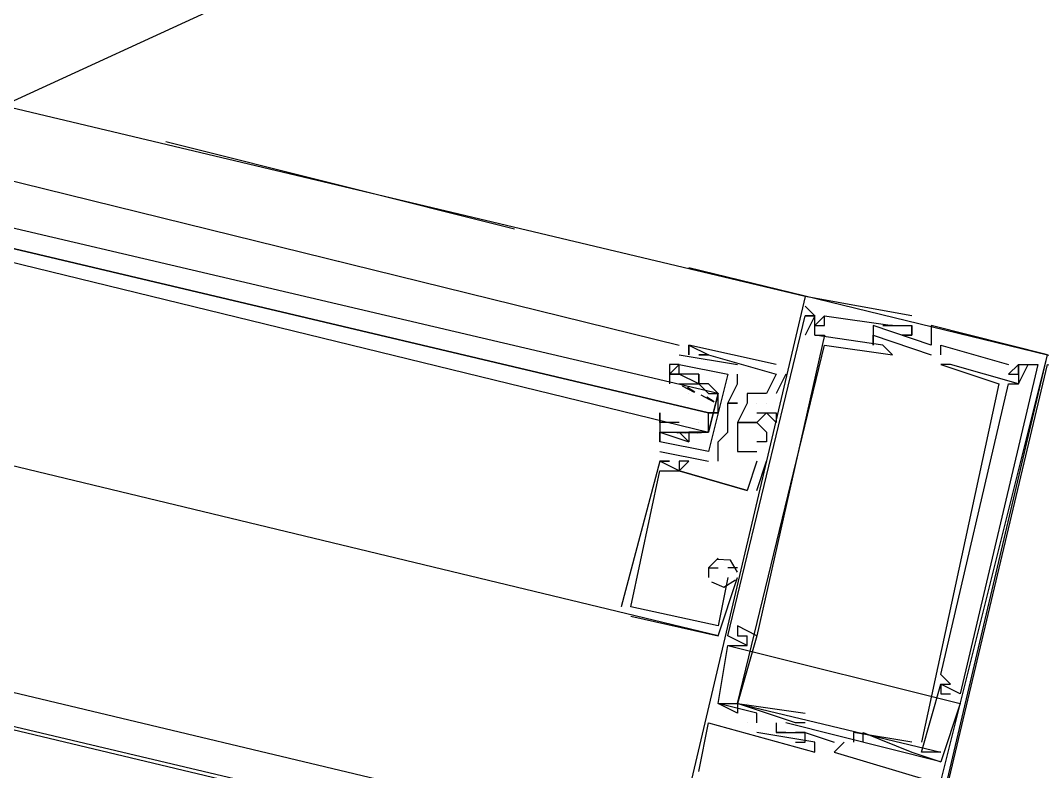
# Model space of a CAD drawing. Header units: feet. Extents: x -84 to 198, y -22 to 181.
# Drawn here: x 85.133 to 86.54, y 14.938 to 15.971 of the extents above; entities that cross this region are included whole.
import ezdxf

# ---------------------------------------------------------------- set-up
doc = ezdxf.new("R2010")
doc.units = ezdxf.units.FT
doc.layers.add('A-LINEA', color=7, linetype='CONTINUOUS')

msp = doc.modelspace()

# ---------------------------------------------------------------- linework, layer by layer
at = {"layer": 'A-LINEA'}
for p, q in [((67.2173, 7.6394), (121.8893, 32.7413)), ((72.7333, 17.9244), (86.3467, 14.7111)), ((86.2133, 15.5911), (77.6267, 17.6311)), ((86.0267, 14.8311), (77.4533, 16.8711)), ((84.4133, 15.9244), (86.04, 15.5244)), ((85.3333, 15.8044), (85.8133, 15.6844)), ((86.0533, 15.6311), (86.5467, 15.5111)), ((86.2133, 15.5911), (86.2133, 15.5911)), ((86.2133, 15.5911), (86.2133, 15.5911)), ((86.2133, 15.5911), (86.2133, 15.5911)), ((86.2133, 15.5778), (86.2267, 15.5644)), ((86.2133, 15.5778), (86.2133, 15.5778)), ((86.2133, 15.5778), (86.2267, 15.5644)), ((86.2133, 15.5778), (86.2133, 15.5778)), ((86.2133, 15.5778), (86.2267, 15.5644)), ((86.2133, 15.5778), (86.2133, 15.5778)), ((86.2133, 15.5644), (86.2133, 15.5644)), ((86.2133, 15.5644), (86.2133, 15.5644)), ((86.2133, 15.5644), (86.2133, 15.5644)), ((86.2133, 15.5644), (86.2133, 15.5644)), ((86.2133, 15.5644), (86.2133, 15.5644)), ((86.2133, 15.5644), (86.2133, 15.5644)), ((86.2267, 15.5644), (86.2267, 15.5644)), ((86.2267, 15.5644), (86.2267, 15.5644)), ((86.2267, 15.5644), (86.2267, 15.5644)), ((86.2267, 15.5644), (86.2267, 15.5644)), ((86.2267, 15.5644), (86.2267, 15.5644)), ((86.2267, 15.5644), (86.2267, 15.5644)), ((86.2267, 15.5644), (86.2267, 15.5644)), ((86.2267, 15.5644), (86.2267, 15.5644)), ((86.2267, 15.5644), (86.2267, 15.5644)), ((86.24, 15.5644), (86.24, 15.5644)), ((86.24, 15.5644), (86.24, 15.5644)), ((86.24, 15.5644), (86.24, 15.5644)), ((86.24, 15.5644), (86.24, 15.5644)), ((86.24, 15.5644), (86.24, 15.5644)), ((86.24, 15.5644), (86.24, 15.5644)), ((86.36, 15.5644), (86.36, 15.5644)), ((86.36, 15.5644), (86.36, 15.5644)), ((86.36, 15.5644), (86.36, 15.5644)), ((86.2267, 15.5511), (86.2267, 15.5511)), ((86.2267, 15.5511), (86.2267, 15.5511)), ((86.2267, 15.5511), (86.2267, 15.5511)), ((86.24, 15.5511), (86.24, 15.5511)), ((86.24, 15.5511), (86.24, 15.5511)), ((86.24, 15.5511), (86.24, 15.5511)), ((86.3067, 15.5511), (86.3067, 15.5511)), ((86.3067, 15.5511), (86.3067, 15.5511)), ((86.3067, 15.5511), (86.3067, 15.5511)), ((86.32, 15.5511), (86.32, 15.5511)), ((86.32, 15.5511), (86.32, 15.5511)), ((86.32, 15.5511), (86.32, 15.5511)), ((86.3333, 15.5511), (86.3333, 15.5511)), ((86.3333, 15.5511), (86.3333, 15.5511)), ((86.3333, 15.5511), (86.3333, 15.5511)), ((86.3333, 15.5511), (86.3333, 15.5511)), ((86.3333, 15.5511), (86.3333, 15.5511)), ((86.3333, 15.5511), (86.3333, 15.5511)), ((86.36, 15.5511), (86.36, 15.5511)), ((86.36, 15.5511), (86.36, 15.5511)), ((86.36, 15.5511), (86.36, 15.5511)), ((86.36, 15.5511), (86.36, 15.5511)), ((86.36, 15.5511), (86.36, 15.5511)), ((86.36, 15.5511), (86.36, 15.5511)), ((86.3867, 15.5511), (86.3867, 15.5511)), ((86.3867, 15.5511), (86.3867, 15.5511)), ((86.3867, 15.5511), (86.3867, 15.5511)), ((86.2133, 15.5378), (86.2133, 15.5378)), ((86.2133, 15.5378), (86.2133, 15.5378)), ((86.2133, 15.5378), (86.2133, 15.5378)), ((86.2267, 15.5378), (86.2267, 15.5378)), ((86.2267, 15.5378), (86.2267, 15.5378)), ((86.2267, 15.5378), (86.2267, 15.5378)), ((86.2267, 15.5378), (86.2267, 15.5378)), ((86.2267, 15.5378), (86.2267, 15.5378)), ((86.2267, 15.5378), (86.2267, 15.5378)), ((86.24, 15.5378), (86.24, 15.5378)), ((86.24, 15.5378), (86.24, 15.5378)), ((86.24, 15.5378), (86.24, 15.5378)), ((86.3067, 15.5378), (86.3867, 15.5111)), ((86.3067, 15.5378), (86.3067, 15.5378)), ((86.3067, 15.5378), (86.3867, 15.5111)), ((86.3067, 15.5378), (86.3067, 15.5378)), ((86.3067, 15.5378), (86.3867, 15.5111)), ((86.3067, 15.5378), (86.3067, 15.5378)), ((86.3467, 15.5378), (86.3467, 15.5378)), ((86.3467, 15.5378), (86.3467, 15.5378)), ((86.3467, 15.5378), (86.3467, 15.5378)), ((86.36, 15.5378), (86.36, 15.5378)), ((86.36, 15.5378), (86.36, 15.5378)), ((86.36, 15.5378), (86.36, 15.5378)), ((86.36, 15.5378), (86.36, 15.5378)), ((86.36, 15.5378), (86.36, 15.5378)), ((86.36, 15.5378), (86.36, 15.5378)), ((86.0533, 15.5244), (86.0533, 15.5244)), ((86.0533, 15.5244), (86.0533, 15.5244)), ((86.0533, 15.5244), (86.0533, 15.5244)), ((86.0533, 15.5244), (86.0533, 15.5244)), ((86.0533, 15.5244), (86.0533, 15.5244)), ((86.0533, 15.5244), (86.0533, 15.5244)), ((86.24, 15.5244), (86.24, 15.5244)), ((86.24, 15.5244), (86.24, 15.5244)), ((86.24, 15.5244), (86.24, 15.5244)), ((86.3067, 15.5244), (86.3067, 15.5244)), ((86.3067, 15.5244), (86.3067, 15.5244)), ((86.3067, 15.5244), (86.3067, 15.5244)), ((86.3067, 15.5244), (86.3067, 15.5244)), ((86.3067, 15.5244), (86.3067, 15.5244)), ((86.3067, 15.5244), (86.3067, 15.5244)), ((86.32, 15.5244), (86.32, 15.5244)), ((86.32, 15.5244), (86.32, 15.5244)), ((86.32, 15.5244), (86.32, 15.5244)), ((86.3867, 15.5244), (86.3867, 15.5244)), ((86.3867, 15.5244), (86.3867, 15.5244)), ((86.3867, 15.5244), (86.3867, 15.5244)), ((86.4, 15.5244), (86.4, 15.5244)), ((86.4, 15.5244), (86.4, 15.5244)), ((86.4, 15.5244), (86.4, 15.5244)), ((86.04, 15.5111), (86.12, 15.4978)), ((86.04, 15.5111), (86.04, 15.5111)), ((86.04, 15.5111), (86.12, 15.4978)), ((86.04, 15.5111), (86.04, 15.5111)), ((86.0533, 15.5111), (86.0533, 15.5111)), ((86.0533, 15.5111), (86.0533, 15.5111)), ((86.0533, 15.5111), (86.0533, 15.5111)), ((86.0667, 15.5111), (86.0667, 15.5111)), ((86.0667, 15.5111), (86.0667, 15.5111)), ((86.0667, 15.5111), (86.0667, 15.5111)), ((86.08, 15.5111), (86.08, 15.5111)), ((86.08, 15.5111), (86.08, 15.5111)), ((86.08, 15.5111), (86.08, 15.5111)), ((86.08, 15.5111), (86.08, 15.5111)), ((86.08, 15.5111), (86.08, 15.5111)), ((86.08, 15.5111), (86.08, 15.5111)), ((86.3333, 15.5111), (86.3333, 15.5111)), ((86.3333, 15.5111), (86.3333, 15.5111)), ((86.3333, 15.5111), (86.3333, 15.5111)), ((86.3867, 15.5111), (86.3867, 15.5111)), ((86.3867, 15.5111), (86.3867, 15.5111)), ((86.3867, 15.5111), (86.3867, 15.5111)), ((86.4, 15.5111), (86.4, 15.5111)), ((86.4, 15.5111), (86.4, 15.5111)), ((86.4, 15.5111), (86.4, 15.5111)), ((86.04, 15.4978), (86.04, 15.4978)), ((86.04, 15.4978), (86.04, 15.4978)), ((86.04, 15.4978), (86.04, 15.4978)), ((86.04, 15.4978), (86.04, 15.4978)), ((86.12, 15.4978), (86.12, 15.4978)), ((86.12, 15.4978), (86.12, 15.4978)), ((86.1733, 15.4978), (86.1733, 15.4978)), ((86.1733, 15.4978), (86.1733, 15.4978)), ((86.1733, 15.4978), (86.1733, 15.4978)), ((86.4, 15.4978), (86.4, 15.4978)), ((86.4, 15.4978), (86.4, 15.4978)), ((86.4, 15.4978), (86.4, 15.4978)), ((86.4133, 15.4978), (86.4133, 15.4978)), ((86.4133, 15.4978), (86.4133, 15.4978)), ((86.4133, 15.4978), (86.4133, 15.4978)), ((86.4933, 15.4978), (86.4933, 15.4978)), ((86.4933, 15.4978), (86.4933, 15.4978)), ((86.4933, 15.4978), (86.4933, 15.4978)), ((86.5067, 15.4978), (86.5067, 15.4978)), ((86.5067, 15.4978), (86.5067, 15.4978)), ((86.5067, 15.4978), (86.5067, 15.4978)), ((86.5067, 15.4978), (86.5067, 15.4978)), ((86.5067, 15.4978), (86.5067, 15.4978)), ((86.5067, 15.4978), (86.5067, 15.4978)), ((86.5067, 15.4978), (86.5067, 15.4978)), ((86.5067, 15.4978), (86.5067, 15.4978)), ((86.5067, 15.4978), (86.5067, 15.4978)), ((86.52, 15.4978), (86.52, 15.4978)), ((86.52, 15.4978), (86.52, 15.4978)), ((86.52, 15.4978), (86.52, 15.4978)), ((86.5333, 15.4978), (86.5333, 15.4978)), ((86.5333, 15.4978), (86.5333, 15.4978)), ((86.5333, 15.4978), (86.5333, 15.4978)), ((86.0267, 15.4844), (86.0267, 15.4844)), ((86.0267, 15.4844), (86.0267, 15.4844)), ((86.04, 15.4844), (86.04, 15.4844)), ((86.04, 15.4844), (86.04, 15.4844)), ((86.04, 15.4844), (86.04, 15.4844)), ((86.04, 15.4844), (86.04, 15.4844)), ((86.0667, 15.4844), (86.0667, 15.4844)), ((86.0667, 15.4844), (86.0667, 15.4844)), ((86.0667, 15.4844), (86.0667, 15.4844)), ((86.0667, 15.4844), (86.0667, 15.4844)), ((86.12, 15.4844), (86.12, 15.4844)), ((86.12, 15.4844), (86.12, 15.4844)), ((86.1733, 15.4844), (86.1733, 15.4844)), ((86.1733, 15.4844), (86.1733, 15.4844)), ((86.1733, 15.4844), (86.1733, 15.4844)), ((86.1733, 15.4844), (86.1733, 15.4844)), ((86.1733, 15.4844), (86.1733, 15.4844)), ((86.1733, 15.4844), (86.1733, 15.4844)), ((86.1867, 15.4844), (86.1867, 15.4844)), ((86.1867, 15.4844), (86.1867, 15.4844)), ((86.1867, 15.4844), (86.1867, 15.4844)), ((86.4933, 15.4844), (86.4933, 15.4844)), ((86.4933, 15.4844), (86.4933, 15.4844)), ((86.4933, 15.4844), (86.4933, 15.4844)), ((86.5067, 15.4844), (86.5067, 15.4844)), ((86.5067, 15.4844), (86.5067, 15.4844)), ((86.5067, 15.4844), (86.5067, 15.4844)), ((86.04, 15.4711), (86.04, 15.4711)), ((86.04, 15.4711), (86.04, 15.4711)), ((86.04, 15.4711), (86.0533, 15.4711)), ((86.04, 15.4711), (86.04, 15.4711)), ((86.0441, 15.4681), (86.0603, 15.4596)), ((86.0511, 15.4663), (86.0612, 15.46)), ((86.0533, 15.4711), (86.0533, 15.4711)), ((86.0533, 15.4711), (86.0533, 15.4711)), ((86.0667, 15.4711), (86.0667, 15.4711)), ((86.0667, 15.4711), (86.0667, 15.4711)), ((86.0667, 15.4711), (86.0667, 15.4711)), ((86.0667, 15.4711), (86.0667, 15.4711)), ((86.08, 15.4711), (86.08, 15.4711)), ((86.08, 15.4711), (86.08, 15.4711)), ((86.08, 15.4711), (86.08, 15.4711)), ((86.08, 15.4711), (86.08, 15.4711)), ((86.12, 15.4711), (86.12, 15.4711)), ((86.12, 15.4711), (86.12, 15.4711)), ((86.48, 15.4711), (86.48, 15.4711)), ((86.48, 15.4711), (86.48, 15.4711)), ((86.48, 15.4711), (86.48, 15.4711)), ((86.4933, 15.4711), (86.4933, 15.4711)), ((86.4933, 15.4711), (86.4933, 15.4711)), ((86.4933, 15.4711), (86.4933, 15.4711)), ((86.5067, 15.4711), (86.5067, 15.4711)), ((86.5067, 15.4711), (86.5067, 15.4711)), ((86.5067, 15.4711), (86.5067, 15.4711)), ((86.5067, 15.4711), (86.5067, 15.4711)), ((86.5067, 15.4711), (86.5067, 15.4711)), ((86.5067, 15.4711), (86.5067, 15.4711)), ((86.0533, 15.4578), (86.0533, 15.4578)), ((86.0695, 15.4558), (86.0874, 15.4462)), ((86.0778, 15.453), (86.0879, 15.4467)), ((86.08, 15.4578), (86.08, 15.4578)), ((86.1333, 15.4578), (86.1333, 15.4578)), ((86.1333, 15.4578), (86.1333, 15.4578)), ((86.1333, 15.4578), (86.1333, 15.4578)), ((86.16, 15.4578), (86.16, 15.4578)), ((86.16, 15.4578), (86.16, 15.4578)), ((86.16, 15.4578), (86.16, 15.4578)), ((86.1733, 15.4578), (86.1733, 15.4578)), ((86.1733, 15.4578), (86.1733, 15.4578)), ((86.1733, 15.4578), (86.1733, 15.4578)), ((86.1067, 15.4444), (86.1067, 15.4444)), ((86.1067, 15.4444), (86.1067, 15.4444)), ((86.1067, 15.4444), (86.1067, 15.4444)), ((86.1067, 15.4444), (86.1067, 15.4444)), ((86.12, 15.4444), (86.12, 15.4444)), ((86.12, 15.4444), (86.12, 15.4444)), ((86.1333, 15.4444), (86.1333, 15.4444)), ((86.1333, 15.4444), (86.1333, 15.4444)), ((86.1333, 15.4444), (86.1333, 15.4444)), ((86.1467, 15.4444), (86.1467, 15.4444)), ((86.1467, 15.4444), (86.1467, 15.4444)), ((86.1467, 15.4444), (86.1467, 15.4444)), ((86.16, 15.4444), (86.16, 15.4444)), ((86.16, 15.4444), (86.16, 15.4444)), ((86.16, 15.4444), (86.16, 15.4444)), ((86.16, 15.4444), (86.16, 15.4444)), ((86.16, 15.4444), (86.16, 15.4444)), ((86.16, 15.4444), (86.16, 15.4444)), ((86.0933, 15.4311), (86.08, 15.4311)), ((86.1467, 15.4311), (86.1467, 15.4311)), ((86.1467, 15.4311), (86.1467, 15.4311)), ((86.1467, 15.4311), (86.1467, 15.4311)), ((86.16, 15.4311), (86.16, 15.4311)), ((86.16, 15.4311), (86.16, 15.4311)), ((86.16, 15.4311), (86.16, 15.4311)), ((86.1733, 15.4311), (86.1733, 15.4311)), ((86.1733, 15.4311), (86.1733, 15.4311)), ((86.1733, 15.4311), (86.1733, 15.4311)), ((86.0267, 15.4178), (86.0267, 15.4178)), ((86.04, 15.4178), (86.0267, 15.4178)), ((86.0267, 15.4178), (86.0267, 15.4178)), ((86.04, 15.4178), (86.04, 15.4178)), ((86.0667, 15.4178), (86.0667, 15.4178)), ((86.1067, 15.4178), (86.1067, 15.4178)), ((86.1067, 15.4178), (86.1067, 15.4178)), ((86.12, 15.4178), (86.12, 15.4178)), ((86.12, 15.4178), (86.12, 15.4178)), ((86.12, 15.4178), (86.12, 15.4178)), ((86.12, 15.4178), (86.12, 15.4178)), ((86.12, 15.4178), (86.12, 15.4178)), ((86.12, 15.4178), (86.12, 15.4178)), ((86.1333, 15.4178), (86.1333, 15.4178)), ((86.1333, 15.4178), (86.1333, 15.4178)), ((86.1333, 15.4178), (86.1333, 15.4178)), ((86.1467, 15.4178), (86.1467, 15.4178)), ((86.1467, 15.4178), (86.1467, 15.4178)), ((86.1467, 15.4178), (86.1467, 15.4178)), ((86.1733, 15.4178), (86.1733, 15.4178)), ((86.1733, 15.4178), (86.1733, 15.4178)), ((86.1733, 15.4178), (86.1733, 15.4178)), ((86.0133, 15.4044), (86.0133, 15.3911)), ((86.0133, 15.4044), (86.0133, 15.4044)), ((86.0133, 15.4044), (86.0133, 15.4044)), ((86.0133, 15.4044), (86.0133, 15.3911)), ((86.0133, 15.4044), (86.0133, 15.4044)), ((86.0133, 15.4044), (86.0133, 15.4044)), ((86.0551, 15.4037), (86.0368, 15.4034)), ((86.0498, 15.4043), (86.0379, 15.4033)), ((86.04, 15.4044), (86.04, 15.4044)), ((86.04, 15.4044), (86.04, 15.4044)), ((86.069, 15.4036), (86.0486, 15.403)), ((86.0533, 15.4044), (86.0533, 15.4044)), ((86.0533, 15.4044), (86.0533, 15.4044)), ((86.0765, 15.4043), (86.0646, 15.4033)), ((86.1067, 15.4044), (86.1067, 15.4044)), ((86.1067, 15.4044), (86.1067, 15.4044)), ((86.16, 15.4044), (86.16, 15.4044)), ((86.16, 15.4044), (86.16, 15.4044)), ((86.16, 15.4044), (86.16, 15.4044)), ((86.0133, 15.3911), (86.0133, 15.3911)), ((86.0133, 15.3911), (86.0133, 15.3911)), ((86.0133, 15.3911), (86.0133, 15.3911)), ((86.0133, 15.3911), (86.0133, 15.3911)), ((86.0133, 15.3778), (86.08, 15.3644)), ((86.0133, 15.3778), (86.0133, 15.3778)), ((86.0133, 15.3778), (86.08, 15.3644)), ((86.0133, 15.3778), (86.0133, 15.3778)), ((86.0533, 15.3911), (86.0533, 15.3911)), ((86.0533, 15.3911), (86.0533, 15.3911)), ((86.0533, 15.3911), (86.0533, 15.3911)), ((86.0533, 15.3911), (86.0533, 15.3911)), ((86.08, 15.3778), (86.08, 15.3778)), ((86.08, 15.3778), (86.08, 15.3778)), ((86.0933, 15.3911), (86.0933, 15.3911)), ((86.0933, 15.3911), (86.0933, 15.3911)), ((86.12, 15.3911), (86.12, 15.3911)), ((86.12, 15.3911), (86.12, 15.3911)), ((86.12, 15.3911), (86.12, 15.3911)), ((86.12, 15.3778), (86.12, 15.3778)), ((86.12, 15.3778), (86.12, 15.3778)), ((86.12, 15.3778), (86.12, 15.3778)), ((86.1333, 15.3778), (86.1467, 15.3778)), ((86.1333, 15.3778), (86.1333, 15.3778)), ((86.1333, 15.3778), (86.1467, 15.3778)), ((86.1333, 15.3778), (86.1333, 15.3778)), ((86.1333, 15.3778), (86.1467, 15.3778)), ((86.1333, 15.3778), (86.1333, 15.3778)), ((86.1467, 15.3911), (86.1467, 15.3911)), ((86.1467, 15.3911), (86.1467, 15.3911)), ((86.1467, 15.3911), (86.1467, 15.3911)), ((86.1467, 15.3778), (86.1467, 15.3778)), ((86.1467, 15.3778), (86.1467, 15.3778)), ((86.1467, 15.3778), (86.1467, 15.3778)), ((86.1467, 15.3778), (86.1467, 15.3778)), ((86.1467, 15.3778), (86.1467, 15.3778)), ((86.1467, 15.3778), (86.1467, 15.3778)), ((86.16, 15.3911), (86.16, 15.3911)), ((86.16, 15.3911), (86.16, 15.3911)), ((86.16, 15.3911), (86.16, 15.3911)), ((86.0133, 15.3644), (86.0133, 15.3644)), ((86.0133, 15.3644), (86.0133, 15.3644)), ((86.0133, 15.3644), (86.0133, 15.3644)), ((86.0133, 15.3644), (86.0133, 15.3644)), ((86.0133, 15.3644), (86.0133, 15.3644)), ((86.0133, 15.3644), (86.0133, 15.3644)), ((86.0267, 15.3644), (86.0267, 15.3644)), ((86.0267, 15.3644), (86.0267, 15.3644)), ((86.0267, 15.3644), (86.0267, 15.3644)), ((86.04, 15.3644), (86.04, 15.3644)), ((86.04, 15.3644), (86.04, 15.3644)), ((86.04, 15.3644), (86.04, 15.3644)), ((86.0533, 15.3644), (86.0533, 15.3644)), ((86.0533, 15.3644), (86.0533, 15.3644)), ((86.0533, 15.3644), (86.0533, 15.3644)), ((86.08, 15.3644), (86.08, 15.3644)), ((86.08, 15.3644), (86.08, 15.3644)), ((86.0933, 15.3644), (86.0933, 15.3644)), ((86.0933, 15.3644), (86.0933, 15.3644)), ((86.1467, 15.3244), (86.16, 15.3644)), ((86.1467, 15.3644), (86.1467, 15.3644)), ((86.1467, 15.3644), (86.1467, 15.3644)), ((86.1467, 15.3244), (86.16, 15.3644)), ((86.1467, 15.3644), (86.1467, 15.3644)), ((86.1467, 15.3644), (86.1467, 15.3644)), ((86.1467, 15.3244), (86.16, 15.3644)), ((86.1467, 15.3644), (86.1467, 15.3644)), ((86.1467, 15.3644), (86.1467, 15.3644)), ((86.16, 15.3644), (86.16, 15.3644)), ((86.16, 15.3644), (86.16, 15.3644)), ((86.16, 15.3644), (86.16, 15.3644)), ((86.0133, 15.3511), (86.0133, 15.3511)), ((86.0133, 15.3511), (86.0133, 15.3511)), ((86.0133, 15.3511), (86.0133, 15.3511)), ((86.04, 15.3511), (86.04, 15.3511)), ((86.04, 15.3511), (86.04, 15.3511)), ((86.04, 15.3511), (86.04, 15.3511)), ((86.04, 15.3511), (86.04, 15.3511)), ((86.04, 15.3511), (86.04, 15.3511)), ((86.04, 15.3511), (86.04, 15.3511)), ((86.04, 15.3511), (86.04, 15.3511)), ((86.04, 15.3511), (86.04, 15.3511)), ((86.04, 15.3511), (86.04, 15.3511)), ((86.1333, 15.3244), (86.1333, 15.3244)), ((86.1333, 15.3244), (86.1333, 15.3244)), ((86.1333, 15.3244), (86.1333, 15.3244)), ((86.1333, 15.3244), (86.1333, 15.3244)), ((86.1333, 15.3244), (86.1333, 15.3244)), ((86.1333, 15.3244), (86.1333, 15.3244)), ((86.1467, 15.3244), (86.1467, 15.3244)), ((86.1467, 15.3244), (86.1467, 15.3244)), ((86.1467, 15.3244), (86.1467, 15.3244)), ((86.0933, 15.2311), (86.0933, 15.2311)), ((86.0933, 15.2311), (86.0933, 15.2311)), ((86.0933, 15.2311), (86.0933, 15.2311)), ((86.08, 15.2178), (86.08, 15.2044)), ((86.08, 15.2178), (86.08, 15.2178)), ((86.08, 15.2178), (86.08, 15.2178)), ((86.08, 15.2178), (86.08, 15.2044)), ((86.08, 15.2178), (86.08, 15.2178)), ((86.08, 15.2178), (86.08, 15.2178)), ((86.08, 15.2178), (86.08, 15.2044)), ((86.08, 15.2178), (86.08, 15.2178)), ((86.08, 15.2178), (86.08, 15.2178)), ((86.0933, 15.2178), (86.0933, 15.2178)), ((86.0933, 15.2178), (86.0933, 15.2178)), ((86.0933, 15.2178), (86.0933, 15.2178)), ((86.12, 15.2178), (86.1067, 15.2178)), ((86.1067, 15.2178), (86.1067, 15.2178)), ((86.12, 15.2178), (86.1067, 15.2178)), ((86.1067, 15.2178), (86.1067, 15.2178)), ((86.12, 15.2178), (86.1067, 15.2178)), ((86.1067, 15.2178), (86.1067, 15.2178)), ((86.12, 15.2178), (86.12, 15.2178)), ((86.12, 15.2178), (86.12, 15.2178)), ((86.12, 15.2178), (86.12, 15.2178)), ((86.08, 15.2044), (86.08, 15.2044)), ((86.08, 15.2044), (86.08, 15.2044)), ((86.08, 15.2044), (86.08, 15.2044)), ((86.0933, 15.1244), (86.12, 15.2044)), ((86.0933, 15.1244), (86.12, 15.2044)), ((86.0933, 15.1244), (86.12, 15.2044)), ((86.1067, 15.2044), (86.1067, 15.2044)), ((86.1067, 15.2044), (86.1067, 15.2044)), ((86.1067, 15.2044), (86.1067, 15.2044)), ((86.1067, 15.2044), (86.1067, 15.2044)), ((86.1067, 15.2044), (86.1067, 15.2044)), ((86.1067, 15.2044), (86.1067, 15.2044)), ((86.12, 15.2044), (86.12, 15.2044)), ((86.12, 15.2044), (86.12, 15.2044)), ((86.12, 15.2044), (86.12, 15.2044)), ((85.96, 15.1644), (85.96, 15.1644)), ((85.96, 15.1644), (85.96, 15.1644)), ((85.96, 15.1644), (85.96, 15.1644)), ((85.9733, 15.1644), (85.9733, 15.1644)), ((85.9733, 15.1644), (85.9733, 15.1644)), ((85.9733, 15.1644), (85.9733, 15.1644)), ((85.9733, 15.1644), (85.9733, 15.1644)), ((85.9733, 15.1644), (85.9733, 15.1644)), ((85.9733, 15.1644), (85.9733, 15.1644)), ((85.9733, 15.1511), (86.0933, 15.1244)), ((85.9733, 15.1511), (85.9733, 15.1511)), ((85.9733, 15.1511), (86.0933, 15.1244)), ((85.9733, 15.1511), (85.9733, 15.1511)), ((85.9733, 15.1511), (86.0933, 15.1244)), ((85.9733, 15.1511), (85.9733, 15.1511)), ((86.0933, 15.1378), (86.0933, 15.1378)), ((86.0933, 15.1378), (86.0933, 15.1378)), ((86.0933, 15.1378), (86.0933, 15.1378)), ((86.0933, 15.1378), (86.0933, 15.1378)), ((86.0933, 15.1378), (86.0933, 15.1378)), ((86.0933, 15.1378), (86.0933, 15.1378)), ((86.0933, 15.1244), (86.0933, 15.1244)), ((86.0933, 15.1244), (86.0933, 15.1244)), ((86.0933, 15.1244), (86.0933, 15.1244)), ((86.1067, 15.1244), (86.1067, 15.1244)), ((86.1067, 15.1244), (86.1067, 15.1244)), ((86.1067, 15.1244), (86.1067, 15.1244)), ((86.12, 15.1378), (86.12, 15.1378)), ((86.12, 15.1378), (86.12, 15.1378)), ((86.12, 15.1378), (86.12, 15.1378)), ((86.1467, 15.1244), (86.12, 15.0311)), ((86.12, 15.1244), (86.12, 15.1244)), ((86.1467, 15.1244), (86.12, 15.0311)), ((86.12, 15.1244), (86.12, 15.1244)), ((86.1467, 15.1244), (86.12, 15.0311)), ((86.12, 15.1244), (86.12, 15.1244)), ((86.1333, 15.1244), (86.1333, 15.1244)), ((86.1333, 15.1244), (86.1333, 15.1244)), ((86.1333, 15.1244), (86.1333, 15.1244)), ((86.1333, 15.1244), (86.1333, 15.1244)), ((86.1333, 15.1244), (86.1333, 15.1244)), ((86.1333, 15.1244), (86.1333, 15.1244)), ((86.1467, 15.1244), (86.1467, 15.1244)), ((86.1467, 15.1244), (86.1467, 15.1244)), ((86.1467, 15.1244), (86.1467, 15.1244)), ((86.1467, 15.1244), (86.1467, 15.1244)), ((86.1467, 15.1244), (86.1467, 15.1244)), ((86.1467, 15.1244), (86.1467, 15.1244)), ((86.1067, 15.1111), (86.4267, 15.0311)), ((86.1067, 15.1111), (86.1067, 15.1111)), ((86.1067, 15.1111), (86.4267, 15.0311)), ((86.1067, 15.1111), (86.1067, 15.1111)), ((86.1067, 15.1111), (86.4267, 15.0311)), ((86.1067, 15.1111), (86.1067, 15.1111)), ((86.1333, 15.1111), (86.1333, 15.1111)), ((86.1333, 15.1111), (86.1333, 15.1111)), ((86.1333, 15.1111), (86.1333, 15.1111)), ((86.1333, 15.1111), (86.1333, 15.1111)), ((86.1333, 15.1111), (86.1333, 15.1111)), ((86.1333, 15.1111), (86.1333, 15.1111)), ((86.4, 15.0711), (86.4, 15.0711)), ((86.4, 15.0711), (86.4, 15.0711)), ((86.4, 15.0711), (86.4, 15.0711)), ((86.4, 15.0578), (86.4, 15.0578)), ((86.4, 15.0578), (86.4, 15.0578)), ((86.4, 15.0578), (86.4, 15.0578)), ((86.4, 15.0578), (86.4, 15.0578)), ((86.4, 15.0578), (86.4, 15.0578)), ((86.4, 15.0578), (86.4, 15.0578)), ((86.4, 15.0578), (86.4, 15.0578)), ((86.4, 15.0578), (86.4, 15.0578)), ((86.4, 15.0578), (86.4, 15.0578)), ((86.4133, 15.0578), (86.4133, 15.0578)), ((86.4133, 15.0578), (86.4133, 15.0578)), ((86.4133, 15.0578), (86.4133, 15.0578)), ((86.4133, 15.0578), (86.4133, 15.0578)), ((86.4133, 15.0578), (86.4133, 15.0578)), ((86.4133, 15.0578), (86.4133, 15.0578)), ((86.4, 15.0444), (86.4, 15.0444)), ((86.4, 15.0444), (86.4, 15.0444)), ((86.4, 15.0444), (86.4, 15.0444)), ((86.4133, 15.0444), (86.4133, 15.0444)), ((86.4133, 15.0444), (86.4133, 15.0444)), ((86.4133, 15.0444), (86.4133, 15.0444)), ((86.4267, 15.0444), (86.4267, 15.0444)), ((86.4267, 15.0444), (86.4267, 15.0444)), ((86.4267, 15.0444), (86.4267, 15.0444)), ((86.0933, 15.0311), (86.0933, 15.0311)), ((86.0933, 15.0311), (86.0933, 15.0311)), ((86.0933, 15.0311), (86.0933, 15.0311)), ((86.0933, 15.0311), (86.0933, 15.0311)), ((86.0933, 15.0311), (86.0933, 15.0311)), ((86.0933, 15.0311), (86.0933, 15.0311)), ((86.0933, 15.0311), (86.0933, 15.0311)), ((86.0933, 15.0311), (86.0933, 15.0311)), ((86.0933, 15.0311), (86.0933, 15.0311)), ((86.12, 15.0311), (86.2133, 15.0178)), ((86.12, 15.0311), (86.12, 15.0311)), ((86.12, 15.0311), (86.12, 15.0311)), ((86.12, 15.0311), (86.12, 15.0311)), ((86.12, 15.0311), (86.2133, 15.0178)), ((86.12, 15.0311), (86.12, 15.0311)), ((86.12, 15.0311), (86.12, 15.0311)), ((86.12, 15.0311), (86.12, 15.0311)), ((86.12, 15.0311), (86.2133, 15.0178)), ((86.12, 15.0311), (86.12, 15.0311)), ((86.12, 15.0311), (86.12, 15.0311)), ((86.12, 15.0311), (86.12, 15.0311)), ((86.1333, 15.0311), (86.1333, 15.0311)), ((86.1333, 15.0311), (86.1333, 15.0311)), ((86.1333, 15.0311), (86.1333, 15.0311)), ((86.4133, 15.0311), (86.4133, 15.0311)), ((86.4133, 15.0311), (86.4133, 15.0311)), ((86.4133, 15.0311), (86.4133, 15.0311)), ((86.4267, 15.0311), (86.4267, 15.0311)), ((86.4267, 15.0311), (86.4267, 15.0311)), ((86.4267, 15.0311), (86.4267, 15.0311)), ((86.12, 15.0178), (86.12, 15.0178)), ((86.12, 15.0178), (86.12, 15.0178)), ((86.12, 15.0178), (86.12, 15.0178)), ((86.1467, 15.0178), (86.1467, 15.0178)), ((86.1467, 15.0178), (86.1467, 15.0178)), ((86.1467, 15.0178), (86.1467, 15.0178)), ((86.2133, 15.0178), (86.2133, 15.0178)), ((86.2133, 15.0178), (86.2133, 15.0178)), ((86.2133, 15.0178), (86.2133, 15.0178)), ((86.08, 15.0044), (86.08, 15.0044)), ((86.08, 15.0044), (86.08, 15.0044)), ((86.08, 15.0044), (86.08, 15.0044)), ((86.1333, 15.0044), (86.1333, 15.0044)), ((86.1333, 15.0044), (86.1333, 15.0044)), ((86.1333, 15.0044), (86.1333, 15.0044)), ((86.1333, 15.0044), (86.1333, 15.0044)), ((86.1333, 15.0044), (86.1333, 15.0044)), ((86.1333, 15.0044), (86.1333, 15.0044)), ((86.1467, 15.0044), (86.1467, 15.0044)), ((86.1467, 15.0044), (86.1467, 15.0044)), ((86.1467, 15.0044), (86.1467, 15.0044)), ((86.1467, 15.0044), (86.1467, 15.0044)), ((86.1467, 15.0044), (86.1467, 15.0044)), ((86.1467, 15.0044), (86.1467, 15.0044)), ((86.1467, 15.0044), (86.1467, 15.0044)), ((86.1467, 15.0044), (86.1467, 15.0044)), ((86.1467, 15.0044), (86.1467, 15.0044)), ((86.1733, 15.0044), (86.1733, 15.0044)), ((86.1733, 15.0044), (86.1733, 15.0044)), ((86.1733, 15.0044), (86.1733, 15.0044)), ((86.1867, 15.0044), (86.1867, 15.0044)), ((86.1867, 15.0044), (86.1867, 15.0044)), ((86.1867, 15.0044), (86.1867, 15.0044)), ((86.2, 15.0044), (86.2, 15.0044)), ((86.2, 15.0044), (86.2, 15.0044)), ((86.2, 15.0044), (86.2, 15.0044)), ((86.2133, 15.0044), (86.2133, 15.0044)), ((86.2133, 15.0044), (86.2133, 15.0044)), ((86.2133, 15.0044), (86.2133, 15.0044)), ((86.1467, 14.9911), (86.1467, 14.9911)), ((86.1467, 14.9911), (86.1467, 14.9911)), ((86.1467, 14.9911), (86.1467, 14.9911)), ((86.1733, 14.9911), (86.1733, 14.9911)), ((86.1733, 14.9911), (86.1733, 14.9911)), ((86.1733, 14.9911), (86.1733, 14.9911)), ((86.1733, 14.9911), (86.1733, 14.9911)), ((86.1733, 14.9911), (86.1733, 14.9911)), ((86.1733, 14.9911), (86.1733, 14.9911)), ((86.1867, 14.9911), (86.1867, 14.9911)), ((86.1867, 14.9911), (86.1867, 14.9911)), ((86.1867, 14.9911), (86.1867, 14.9911)), ((86.1867, 14.9911), (86.1867, 14.9911)), ((86.1867, 14.9911), (86.1867, 14.9911)), ((86.1867, 14.9911), (86.1867, 14.9911)), ((86.2, 14.9911), (86.2, 14.9911)), ((86.2, 14.9911), (86.2, 14.9911)), ((86.2, 14.9911), (86.2, 14.9911)), ((86.2133, 14.9911), (86.2133, 14.9911)), ((86.2133, 14.9911), (86.2133, 14.9911)), ((86.2133, 14.9911), (86.2133, 14.9911)), ((86.2133, 14.9911), (86.2133, 14.9911)), ((86.2133, 14.9911), (86.2133, 14.9911)), ((86.2133, 14.9911), (86.2133, 14.9911)), ((86.28, 14.9911), (86.28, 14.9911)), ((86.28, 14.9911), (86.28, 14.9911)), ((86.28, 14.9911), (86.28, 14.9911)), ((86.2933, 14.9911), (86.2933, 14.9911)), ((86.2933, 14.9911), (86.2933, 14.9911)), ((86.2933, 14.9911), (86.2933, 14.9911)), ((86.2, 14.9778), (86.2, 14.9778)), ((86.2, 14.9778), (86.2, 14.9778)), ((86.2, 14.9778), (86.2, 14.9778)), ((86.2133, 14.9778), (86.2133, 14.9778)), ((86.2133, 14.9778), (86.2133, 14.9778)), ((86.2133, 14.9778), (86.2133, 14.9778)), ((86.2267, 14.9778), (86.2267, 14.9778)), ((86.2267, 14.9778), (86.2267, 14.9778)), ((86.2267, 14.9778), (86.2267, 14.9778)), ((86.2533, 14.9778), (86.2533, 14.9778)), ((86.2533, 14.9778), (86.2533, 14.9778)), ((86.2533, 14.9778), (86.2533, 14.9778)), ((86.2667, 14.9778), (86.2667, 14.9778)), ((86.2667, 14.9778), (86.2667, 14.9778)), ((86.2667, 14.9778), (86.2667, 14.9778)), ((86.28, 14.9778), (86.28, 14.9778)), ((86.28, 14.9778), (86.28, 14.9778)), ((86.28, 14.9778), (86.28, 14.9778)), ((86.2933, 14.9778), (86.2933, 14.9778)), ((86.2933, 14.9778), (86.2933, 14.9778)), ((86.2933, 14.9778), (86.2933, 14.9778)), ((86.36, 14.9778), (86.36, 14.9778)), ((86.36, 14.9778), (86.36, 14.9778)), ((86.36, 14.9778), (86.36, 14.9778)), ((86.3733, 14.9778), (86.3733, 14.9778)), ((86.3733, 14.9778), (86.3733, 14.9778)), ((86.3733, 14.9778), (86.3733, 14.9778)), ((86.2267, 14.9644), (86.2267, 14.9644)), ((86.2267, 14.9644), (86.2267, 14.9644)), ((86.2267, 14.9644), (86.2267, 14.9644)), ((86.2533, 14.9644), (86.2533, 14.9644)), ((86.2533, 14.9644), (86.2533, 14.9644)), ((86.2533, 14.9644), (86.2533, 14.9644)), ((86.36, 14.9644), (86.36, 14.9644)), ((86.36, 14.9644), (86.36, 14.9644)), ((86.36, 14.9644), (86.36, 14.9644)), ((86.3733, 14.9644), (86.3733, 14.9644)), ((86.3733, 14.9644), (86.3733, 14.9644)), ((86.3733, 14.9644), (86.3733, 14.9644)), ((86.4, 14.9644), (86.4, 14.9644)), ((86.4, 14.9644), (86.4, 14.9644)), ((86.4, 14.9644), (86.4, 14.9644)), ((86.4, 14.9511), (86.4, 14.9511)), ((86.4, 14.9511), (86.4, 14.9511)), ((86.4, 14.9511), (86.4, 14.9511)), ((86.4, 14.9511), (86.4, 14.9511)), ((86.4, 14.9511), (86.4, 14.9511)), ((86.4, 14.9511), (86.4, 14.9511)), ((86.0667, 14.9378), (86.0667, 14.9378)), ((86.0667, 14.9378), (86.0667, 14.9378)), ((86.0667, 14.9378), (86.0667, 14.9378))]:
    msp.add_line(p, q, dxfattribs=at)
for points in [[(67.2267, 7.6444), (67.2667, 7.8178), (67.76, 9.9244), (68.1067, 9.9378), (69.9867, 17.8978), (72.5733, 17.2844), (72.7333, 17.9244), (80.72, 16.0444), (83.12, 15.4711), (87.16, 14.5111), (90.12, 27.0044), (94.6533, 25.9244), (94.8133, 26.5778), (97.52, 25.9378), (103.5333, 24.5111), (107.3733, 40.7511), (107.64, 40.6978), (108.9733, 40.3778), (112.68, 39.4978), (119.16, 37.9644), (119.2267, 38.2978), (125.3067, 36.8578)], [(86.0933, 15.1244), (84.32, 15.5511), (82, 16.0978)], [(84.3867, 15.8178), (86.08, 15.4044), (86.08, 15.4178), (86.08, 15.4311), (84.3867, 15.8311), (86.08, 15.4311), (86.0933, 15.4311), (86.0933, 15.4444), (86.0933, 15.4578), (84.3867, 15.8578)], [(86.36, 15.5644), (86.2133, 15.5911), (86.0533, 14.9111)], [(86.36, 15.5644), (86.2133, 15.5911), (86.0533, 14.9111)], [(86.36, 15.5644), (86.2133, 15.5911), (86.0533, 14.9111)], [(86.1333, 15.1111), (86.1067, 15.1244), (86.2133, 15.5644)], [(86.1333, 15.1111), (86.1067, 15.1244), (86.2133, 15.5644)], [(86.1333, 15.1111), (86.1067, 15.1244), (86.2133, 15.5644)], [(86.12, 15.0311), (86.24, 15.5244), (86.3333, 15.5111), (86.32, 15.5244), (86.2267, 15.5378), (86.2267, 15.5644), (86.2133, 15.5644), (86.2267, 15.5644), (86.2133, 15.5378)], [(86.12, 15.0311), (86.24, 15.5244), (86.3333, 15.5111), (86.32, 15.5244), (86.2267, 15.5378), (86.2267, 15.5644), (86.2133, 15.5644), (86.2267, 15.5644), (86.2133, 15.5378)], [(86.12, 15.0311), (86.24, 15.5244), (86.3333, 15.5111), (86.32, 15.5244), (86.2267, 15.5378), (86.2267, 15.5644), (86.2133, 15.5644), (86.2267, 15.5644), (86.2133, 15.5378)], [(86.24, 15.5644), (86.2267, 15.5511), (86.24, 15.5511), (86.24, 15.5644), (86.3333, 15.5511), (86.32, 15.5511), (86.3333, 15.5511), (86.36, 15.5511), (86.36, 15.5378), (86.3467, 15.5378), (86.36, 15.5378), (86.36, 15.5511)], [(86.24, 15.5644), (86.2267, 15.5511), (86.24, 15.5511), (86.24, 15.5644), (86.3333, 15.5511), (86.32, 15.5511), (86.3333, 15.5511), (86.36, 15.5511), (86.36, 15.5378), (86.3467, 15.5378), (86.36, 15.5378), (86.36, 15.5511)], [(86.24, 15.5644), (86.2267, 15.5511), (86.24, 15.5511), (86.24, 15.5644), (86.3333, 15.5511), (86.32, 15.5511), (86.3333, 15.5511), (86.36, 15.5511), (86.36, 15.5378), (86.3467, 15.5378), (86.36, 15.5378), (86.36, 15.5511)], [(86.3733, 14.8311), (86.3867, 14.8311), (86.5467, 15.5111), (86.3867, 15.5511), (86.3867, 15.5244), (86.3067, 15.5511), (86.3067, 15.5244), (86.3067, 15.5378)], [(86.3733, 14.8311), (86.3867, 14.8311), (86.5467, 15.5111), (86.3867, 15.5511), (86.3867, 15.5244), (86.3067, 15.5511), (86.3067, 15.5244), (86.3067, 15.5378)], [(86.3733, 14.8311), (86.3867, 14.8311), (86.5467, 15.5111), (86.3867, 15.5511), (86.3867, 15.5244), (86.3067, 15.5511), (86.3067, 15.5244), (86.3067, 15.5378)], [(86.2267, 15.5378), (86.24, 15.5378), (86.1467, 15.1244), (86.12, 15.1378), (86.12, 15.1244), (86.1333, 15.1244)], [(86.2267, 15.5378), (86.24, 15.5378), (86.1467, 15.1244), (86.12, 15.1378), (86.12, 15.1244), (86.1333, 15.1244)], [(86.2267, 15.5378), (86.24, 15.5378), (86.1467, 15.1244), (86.12, 15.1378), (86.12, 15.1244), (86.1333, 15.1244)], [(86.1733, 15.4978), (86.0533, 15.5244), (86.0533, 15.5111), (86.0533, 15.5244), (86.08, 15.5111), (86.0667, 15.5111), (86.08, 15.5111), (86.1733, 15.4844), (86.16, 15.4578), (86.1333, 15.4578), (86.1333, 15.4444), (86.12, 15.4178), (86.1333, 15.4178), (86.12, 15.4178), (86.12, 15.3911), (86.12, 15.3778), (86.1467, 15.3778)], [(86.1733, 15.4978), (86.0533, 15.5244), (86.0533, 15.5111), (86.0533, 15.5244), (86.08, 15.5111), (86.0667, 15.5111), (86.08, 15.5111), (86.1733, 15.4844), (86.16, 15.4578), (86.1333, 15.4578), (86.1333, 15.4444), (86.12, 15.4178), (86.1333, 15.4178), (86.12, 15.4178), (86.12, 15.3911), (86.12, 15.3778), (86.1467, 15.3778)], [(86.1733, 15.4978), (86.0533, 15.5244), (86.0533, 15.5111), (86.0533, 15.5244), (86.08, 15.5111), (86.0667, 15.5111), (86.08, 15.5111), (86.1733, 15.4844), (86.16, 15.4578), (86.1333, 15.4578), (86.1333, 15.4444), (86.12, 15.4178), (86.1333, 15.4178), (86.12, 15.4178), (86.12, 15.3911), (86.12, 15.3778), (86.1467, 15.3778)], [(86.4, 15.5111), (86.4, 15.5244), (86.4933, 15.4978)], [(86.4, 15.5111), (86.4, 15.5244), (86.4933, 15.4978)], [(86.4, 15.5111), (86.4, 15.5244), (86.4933, 15.4978)], [(86.5467, 15.5111), (87.36, 15.3244), (87.16, 14.5111), (86.3467, 14.7111), (86.5467, 15.5111)], [(86.0267, 15.4178), (86.0133, 15.4178), (86.0133, 15.4311), (86.0133, 15.4044), (86.0133, 15.3911), (86.0133, 15.4044), (86.0267, 15.4044), (86.04, 15.4044), (86.0533, 15.4044), (86.08, 15.4044), (86.0933, 15.4578), (86.08, 15.4711), (86.0667, 15.4711), (86.04, 15.4844), (86.0267, 15.4844), (86.04, 15.4978), (86.0267, 15.4978), (86.0267, 15.4711)], [(86.04, 15.4978), (86.0267, 15.4844), (86.04, 15.4844)], [(86.04, 15.4978), (86.0267, 15.4844), (86.04, 15.4844)], [(86.0667, 15.4844), (86.04, 15.4844), (86.04, 15.4978), (86.1067, 15.4844)], [(86.0667, 15.4844), (86.04, 15.4844), (86.04, 15.4978), (86.1067, 15.4844)], [(86.5467, 15.4978), (87.3467, 15.3111), (87.16, 14.5244), (86.36, 14.7111), (86.5467, 15.4978)], [(86.4, 14.9644), (86.3733, 14.9644), (86.4, 15.0578), (86.4133, 15.0578), (86.4, 15.0711), (86.4933, 15.4711), (86.5067, 15.4711), (86.52, 15.4978)], [(86.5067, 15.4978), (86.5067, 15.4711), (86.4133, 15.4978), (86.4, 15.4978), (86.48, 15.4711), (86.3733, 14.9778)], [(86.4, 14.9644), (86.3733, 14.9644), (86.4, 15.0578), (86.4133, 15.0578), (86.4, 15.0711), (86.4933, 15.4711), (86.5067, 15.4711), (86.52, 15.4978)], [(86.5067, 15.4978), (86.5067, 15.4711), (86.4133, 15.4978), (86.4, 15.4978), (86.48, 15.4711), (86.3733, 14.9778)], [(86.4, 14.9644), (86.3733, 14.9644), (86.4, 15.0578), (86.4133, 15.0578), (86.4, 15.0711), (86.4933, 15.4711), (86.5067, 15.4711), (86.52, 15.4978)], [(86.5067, 15.4978), (86.5067, 15.4711), (86.4133, 15.4978), (86.4, 15.4978), (86.48, 15.4711), (86.3733, 14.9778)], [(86.5067, 15.4978), (86.4933, 15.4844), (86.5067, 15.4844), (86.5067, 15.4978), (86.5333, 15.4978), (86.4267, 15.0444), (86.4, 15.0578), (86.4, 15.0444), (86.4133, 15.0444)], [(86.5067, 15.4978), (86.4933, 15.4844), (86.5067, 15.4844), (86.5067, 15.4978), (86.5333, 15.4978), (86.4267, 15.0444), (86.4, 15.0578), (86.4, 15.0444), (86.4133, 15.0444)], [(86.5067, 15.4978), (86.4933, 15.4844), (86.5067, 15.4844), (86.5067, 15.4978), (86.5333, 15.4978), (86.4267, 15.0444), (86.4, 15.0578), (86.4, 15.0444), (86.4133, 15.0444)], [(86.1067, 15.4844), (86.08, 15.3778), (86.0133, 15.3911), (86.0133, 15.4044), (86.0533, 15.3911)], [(86.1067, 15.4844), (86.08, 15.3778), (86.0133, 15.3911), (86.0133, 15.4044), (86.0533, 15.3911)], [(86.0533, 15.4711), (86.0667, 15.4711), (86.0667, 15.4844), (86.0667, 15.4711)], [(86.0533, 15.4711), (86.0667, 15.4711), (86.0667, 15.4844), (86.0667, 15.4711)], [(86.0933, 15.3644), (86.0933, 15.3911), (86.1067, 15.4044), (86.1067, 15.4178), (86.1067, 15.4444), (86.12, 15.4444), (86.1067, 15.4444), (86.12, 15.4711), (86.12, 15.4844)], [(86.0933, 15.3644), (86.0933, 15.3911), (86.1067, 15.4044), (86.1067, 15.4178), (86.1067, 15.4444), (86.12, 15.4444), (86.1067, 15.4444), (86.12, 15.4711), (86.12, 15.4844)], [(86.1867, 15.4844), (86.1733, 15.4578), (86.1733, 15.4578)], [(86.1867, 15.4844), (86.1733, 15.4578), (86.1733, 15.4578)], [(86.1867, 15.4844), (86.1733, 15.4578), (86.1733, 15.4578)], [(86.0667, 15.4711), (86.08, 15.4578), (86.0933, 15.4578), (86.08, 15.4044), (86.0667, 15.4044), (86.0533, 15.4044)], [(86.1467, 15.4311), (86.1733, 15.4311), (86.1733, 15.4178), (86.16, 15.4311), (86.1467, 15.4178), (86.1467, 15.4178), (86.16, 15.4044), (86.16, 15.3911), (86.1467, 15.3911), (86.1467, 15.3911)], [(86.1467, 15.4311), (86.1733, 15.4311), (86.1733, 15.4178), (86.16, 15.4311), (86.1467, 15.4178), (86.1467, 15.4178), (86.16, 15.4044), (86.16, 15.3911), (86.1467, 15.3911), (86.1467, 15.3911)], [(86.1467, 15.4311), (86.1733, 15.4311), (86.1733, 15.4178), (86.16, 15.4311), (86.1467, 15.4178), (86.1467, 15.4178), (86.16, 15.4044), (86.16, 15.3911), (86.1467, 15.3911), (86.1467, 15.3911)], [(86.1333, 15.4178), (86.1467, 15.4178), (86.1333, 15.4178), (86.1467, 15.4178), (86.1333, 15.4178), (86.1467, 15.4178)], [(86.1333, 15.4178), (86.1467, 15.4178), (86.1333, 15.4178), (86.1467, 15.4178), (86.1333, 15.4178), (86.1467, 15.4178)], [(86.1333, 15.4178), (86.1467, 15.4178), (86.1333, 15.4178), (86.1467, 15.4178), (86.1333, 15.4178), (86.1467, 15.4178)], [(86.0533, 15.4044), (86.0533, 15.3911), (86.04, 15.4044)], [(86.0533, 15.4044), (86.0533, 15.3911), (86.04, 15.4044)], [(86.1467, 15.3644), (86.1333, 15.3244), (86.04, 15.3511), (86.0533, 15.3644), (86.04, 15.3644), (86.04, 15.3511), (86.0133, 15.3644), (86.0267, 15.3644), (86.0133, 15.3644), (85.96, 15.1644)], [(86.1467, 15.3644), (86.1333, 15.3244), (86.04, 15.3511), (86.0533, 15.3644), (86.04, 15.3644), (86.04, 15.3511), (86.0133, 15.3644), (86.0267, 15.3644), (86.0133, 15.3644), (85.96, 15.1644)], [(86.1467, 15.3644), (86.1333, 15.3244), (86.04, 15.3511), (86.0533, 15.3644), (86.04, 15.3644), (86.04, 15.3511), (86.0133, 15.3644), (86.0267, 15.3644), (86.0133, 15.3644), (85.96, 15.1644)], [(86.1067, 15.2044), (86.0933, 15.1378), (85.9733, 15.1644), (86.0133, 15.3511), (86.04, 15.3511), (86.04, 15.3511), (86.1333, 15.3244), (86.1333, 15.3244)], [(86.1067, 15.2044), (86.0933, 15.1378), (85.9733, 15.1644), (86.0133, 15.3511), (86.04, 15.3511), (86.04, 15.3511), (86.1333, 15.3244), (86.1333, 15.3244)], [(86.1067, 15.2044), (86.0933, 15.1378), (85.9733, 15.1644), (86.0133, 15.3511), (86.04, 15.3511), (86.04, 15.3511), (86.1333, 15.3244), (86.1333, 15.3244)], [(86.0933, 15.2311), (86.08, 15.2178), (86.0933, 15.2178), (86.0933, 15.2178)], [(86.0933, 15.2311), (86.08, 15.2178), (86.0933, 15.2178), (86.0933, 15.2178)], [(86.0933, 15.2311), (86.08, 15.2178), (86.0933, 15.2178), (86.0933, 15.2178)], [(86.12, 15.2121), (86.1103, 15.2282), (86.0915, 15.2292)], [(86.12, 15.2121), (86.1103, 15.2282), (86.0915, 15.2292)], [(86.12, 15.2121), (86.1103, 15.2282), (86.0915, 15.2292)], [(86.0843, 15.1987), (86.1015, 15.1912), (86.1174, 15.2012)], [(86.0843, 15.1987), (86.1015, 15.1912), (86.1174, 15.2012)], [(86.0843, 15.1987), (86.1015, 15.1912), (86.1174, 15.2012)], [(86.1467, 15.0044), (86.1467, 15.0178), (86.0933, 15.0311), (86.1067, 15.1111), (86.1333, 15.1111), (86.1333, 15.1244)], [(86.1467, 15.0044), (86.1467, 15.0178), (86.0933, 15.0311), (86.1067, 15.1111), (86.1333, 15.1111), (86.1333, 15.1244)], [(86.1467, 15.0044), (86.1467, 15.0178), (86.0933, 15.0311), (86.1067, 15.1111), (86.1333, 15.1111), (86.1333, 15.1244)], [(86.4, 15.0711), (86.4133, 15.0578), (86.4133, 15.0578), (86.4133, 15.0578)], [(86.4, 15.0711), (86.4133, 15.0578), (86.4133, 15.0578), (86.4133, 15.0578)], [(86.4, 15.0711), (86.4133, 15.0578), (86.4133, 15.0578), (86.4133, 15.0578)], [(86.2133, 15.0044), (86.2133, 15.0044), (86.2, 15.0044), (86.12, 15.0311), (86.12, 15.0178), (86.0933, 15.0311), (86.12, 15.0311), (86.4, 14.9644)], [(86.2133, 15.0044), (86.2133, 15.0044), (86.2, 15.0044), (86.12, 15.0311), (86.12, 15.0178), (86.0933, 15.0311), (86.12, 15.0311), (86.4, 14.9644)], [(86.2133, 15.0044), (86.2133, 15.0044), (86.2, 15.0044), (86.12, 15.0311), (86.12, 15.0178), (86.0933, 15.0311), (86.12, 15.0311), (86.4, 14.9644)], [(86.4267, 15.0311), (86.4, 14.9511), (86.1867, 15.0044)], [(86.4267, 15.0311), (86.4, 14.9511), (86.1867, 15.0044)], [(86.4267, 15.0311), (86.4, 14.9511), (86.1867, 15.0044)], [(86.0667, 14.9378), (86.08, 15.0044), (86.2267, 14.9644), (86.2267, 14.9778), (86.1467, 14.9911)], [(86.0667, 14.9378), (86.08, 15.0044), (86.2267, 14.9644), (86.2267, 14.9778), (86.1467, 14.9911)], [(86.0667, 14.9378), (86.08, 15.0044), (86.2267, 14.9644), (86.2267, 14.9778), (86.1467, 14.9911)], [(86.1733, 15.0044), (86.1733, 14.9911), (86.1867, 14.9911), (86.1733, 14.9911), (86.1867, 14.9911), (86.2133, 14.9911), (86.2, 14.9911)], [(86.1733, 15.0044), (86.1733, 14.9911), (86.1867, 14.9911), (86.1733, 14.9911), (86.1867, 14.9911), (86.2133, 14.9911), (86.2, 14.9911)], [(86.1733, 15.0044), (86.1733, 14.9911), (86.1867, 14.9911), (86.1733, 14.9911), (86.1867, 14.9911), (86.2133, 14.9911), (86.2, 14.9911)], [(86.2, 14.9778), (86.2133, 14.9778), (86.2133, 14.9911), (86.2533, 14.9778)], [(86.2, 14.9778), (86.2133, 14.9778), (86.2133, 14.9911), (86.2533, 14.9778)], [(86.2, 14.9778), (86.2133, 14.9778), (86.2133, 14.9911), (86.2533, 14.9778)], [(86.36, 14.9778), (86.28, 14.9911), (86.28, 14.9911), (86.28, 14.9778)], [(86.36, 14.9778), (86.28, 14.9911), (86.28, 14.9911), (86.28, 14.9778)], [(86.36, 14.9778), (86.28, 14.9911), (86.28, 14.9911), (86.28, 14.9778)], [(86.2933, 14.9778), (86.2933, 14.9911), (86.36, 14.9644), (86.4, 14.9511)], [(86.2933, 14.9778), (86.2933, 14.9911), (86.36, 14.9644), (86.4, 14.9511)], [(86.2933, 14.9778), (86.2933, 14.9911), (86.36, 14.9644), (86.4, 14.9511)], [(86.2667, 14.9778), (86.2533, 14.9644), (86.3867, 14.9244)], [(86.2667, 14.9778), (86.2533, 14.9644), (86.3867, 14.9244)], [(86.2667, 14.9778), (86.2533, 14.9644), (86.3867, 14.9244)]]:
    msp.add_lwpolyline(points, dxfattribs=at)

doc.saveas('drawing.dxf')
